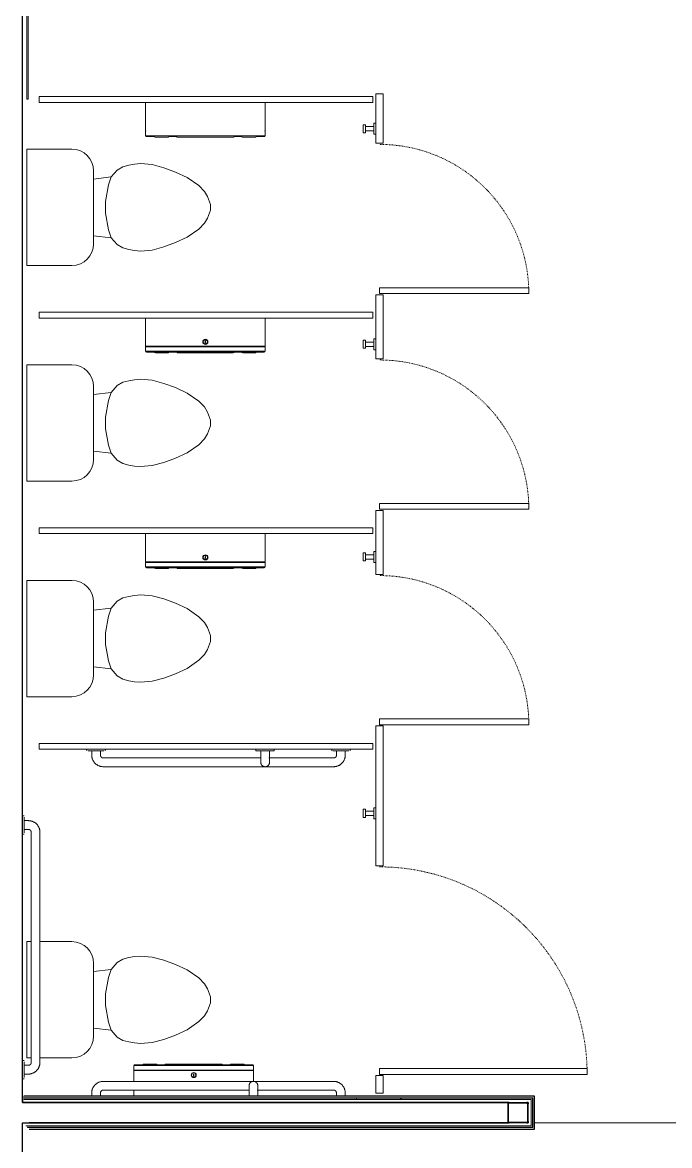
# Model space of a CAD drawing. Header units: inches. Extents: x -1442 to 59636, y -36095 to 792.
# Drawn here: x 58793.9 to 58904.9, y -22699.3 to -22506.6 of the extents above; entities that cross this region are included whole.
import ezdxf

# ---------------------------------------------------------------- set-up
doc = ezdxf.new("R2010")
doc.units = ezdxf.units.IN
doc.header["$MEASUREMENT"] = 0
doc.linetypes.add('Dash', pattern=[0.25, 0.125, -0.125])
doc.linetypes.add('Dash_2_', pattern=[0.25, 0.125, -0.125])
for name, color, linetype, lineweight in [('A-FLOR', 192, 'Continuous', 9), ('A-GENM', 13, 'Continuous', 9), ('A-WALL', 113, 'Continuous', 9), ('A-WALL-PATT', 111, 'Continuous', 25), ('I-WALL', 2, 'Continuous', 9), ('P-SANR-FIXT', 6, 'Continuous', 9), ('Q-SPCQ', 91, 'Continuous', 13), ('Q-SPCQ-HDLN', 91, 'Dash', 9), ('S-COLS', 52, 'Continuous', 13)]:
    doc.layers.add(name, color=color, linetype=linetype, lineweight=lineweight)

# ---------------------------------------------------------------- blocks, each defined once
blk = doc.blocks.new('Toilet-Domestic-3D - Toilet-Domestic-3D-V34-Egress Plan')
at = {"layer": 'P-SANR-FIXT', "color": 10, "lineweight": 13}
for p, q in [((-9.98, 19.48), (9.98, 19.48)), ((-9.98, 18.73), (-9.98, 19.48)), ((9.98, 19.48), (9.98, 18.7)), ((-9.98, 11.75), (-9.98, 17.23)), ((9.98, 17.25), (9.98, 11.75)), ((6.25, 8.02), (-6.25, 8.02)), ((-4.86, 8.02), (-5.21, 5)), ((4.86, 8.02), (5.21, 5)), ((-1, 6), (-3.84, 5.5)), ((1, 6), (-1, 6)), ((3.84, 5.5), (1, 6)), ((-6.4, 4), (-6.97, 3)), ((-5.21, 5), (-6.4, 4)), ((-3.84, 5.5), (-5.21, 5)), ((5.21, 5), (3.84, 5.5)), ((6.4, 4), (5.21, 5)), ((6.97, 3), (6.4, 4)), ((-7.24, 2), (-7.41, 1)), ((-6.97, 3), (-7.24, 2)), ((7.24, 2), (6.97, 3)), ((7.41, 1), (7.24, 2)), ((-7.41, 1), (-7.5, 0)), ((-7.5, 0), (-7.33, -1.99)), ((7.33, -1.99), (7.5, 0)), ((7.5, 0), (7.41, 1)), ((-7.33, -1.99), (-6.79, -4)), ((6.79, -4), (7.33, -1.99)), ((-6.79, -4), (-6.06, -6)), ((6.06, -6), (6.79, -4)), ((-6.06, -6), (-5.13, -8)), ((5.13, -8), (6.06, -6)), ((-5.13, -8), (-3.74, -10)), ((3.74, -10), (5.13, -8)), ((-3.74, -10), (-2.74, -11)), ((-2.74, -11), (-1.87, -11.5)), ((-1.87, -11.5), (-0.5, -12)), ((0.5, -12), (1.87, -11.5)), ((1.87, -11.5), (2.74, -11)), ((2.74, -11), (3.74, -10)), ((-0.5, -12), (0.5, -12))]:
    blk.add_line(p, q, dxfattribs=at)
for centre, start, end in [((-6.25, 11.75), 180, 270), ((6.25, 11.75), 270, 360)]:
    blk.add_arc(centre, 3.73, start, end, dxfattribs=at)
blk = doc.blocks.new('Toilet-Domestic-3D - Toilet-Domestic-3D-V35-Egress Plan')
at = {"layer": 'P-SANR-FIXT', "color": 10, "lineweight": 13}
for p, q in [((-9.98, 19.48), (9.98, 19.48)), ((-9.98, 11.75), (-9.98, 19.48)), ((9.98, 19.48), (9.98, 11.75)), ((6.25, 8.02), (-6.25, 8.02)), ((-4.86, 8.02), (-5.21, 5)), ((4.86, 8.02), (5.21, 5)), ((-1, 6), (-3.84, 5.5)), ((1, 6), (-1, 6)), ((3.84, 5.5), (1, 6)), ((-6.4, 4), (-6.97, 3)), ((-5.21, 5), (-6.4, 4)), ((-3.84, 5.5), (-5.21, 5)), ((5.21, 5), (3.84, 5.5)), ((6.4, 4), (5.21, 5)), ((6.97, 3), (6.4, 4)), ((-7.24, 2), (-7.41, 1)), ((-6.97, 3), (-7.24, 2)), ((7.24, 2), (6.97, 3)), ((7.41, 1), (7.24, 2)), ((-7.41, 1), (-7.5, 0)), ((-7.5, 0), (-7.33, -1.99)), ((7.33, -1.99), (7.5, 0)), ((7.5, 0), (7.41, 1)), ((-7.33, -1.99), (-6.79, -4)), ((6.79, -4), (7.33, -1.99)), ((-6.79, -4), (-6.06, -6)), ((6.06, -6), (6.79, -4)), ((-6.06, -6), (-5.13, -8)), ((5.13, -8), (6.06, -6)), ((-5.13, -8), (-3.74, -10)), ((3.74, -10), (5.13, -8)), ((-3.74, -10), (-2.74, -11)), ((-2.74, -11), (-1.87, -11.5)), ((-1.87, -11.5), (-0.5, -12)), ((0.5, -12), (1.87, -11.5)), ((1.87, -11.5), (2.74, -11)), ((2.74, -11), (3.74, -10)), ((-0.5, -12), (0.5, -12))]:
    blk.add_line(p, q, dxfattribs=at)
for centre, start, end in [((-6.25, 11.75), 180, 270), ((6.25, 11.75), 270, 360)]:
    blk.add_arc(centre, 3.73, start, end, dxfattribs=at)
blk = doc.blocks.new('817_Grab_Bars - 8170-001420-V38-Egress Plan')
at = {"layer": 'Q-SPCQ', "color": 10}
for p, q in [((25574.77, -22688.3), (25535.27, -22688.3)), ((25535.27, -22689.8), (25560.36, -22689.8)), ((25561.67, -22689.8), (25574.77, -22689.8)), ((25533.27, -22690.3), (25533.27, -22690.87)), ((25534.77, -22690.87), (25534.77, -22690.3)), ((25575.27, -22690.3), (25575.27, -22690.87)), ((25576.77, -22690.87), (25576.77, -22690.3))]:
    blk.add_line(p, q, dxfattribs=at)
at = {"layer": 'Q-SPCQ', "color": 10, "flags": 128}
for points in [[(25535.27, -22688.3), (25535.19, -22688.3), (25535.11, -22688.31), (25535.03, -22688.32), (25534.95, -22688.33), (25534.87, -22688.34), (25534.79, -22688.36), (25534.71, -22688.38), (25534.64, -22688.4), (25534.56, -22688.43), (25534.49, -22688.46), (25534.41, -22688.49), (25534.34, -22688.53), (25534.27, -22688.57), (25534.2, -22688.61), (25534.14, -22688.65), (25534.07, -22688.7), (25534.01, -22688.75), (25533.95, -22688.8), (25533.89, -22688.85), (25533.83, -22688.91), (25533.78, -22688.97), (25533.72, -22689.03), (25533.67, -22689.09), (25533.63, -22689.16), (25533.58, -22689.22), (25533.54, -22689.29), (25533.5, -22689.36), (25533.47, -22689.43), (25533.43, -22689.5), (25533.4, -22689.58), (25533.37, -22689.65), (25533.35, -22689.73), (25533.33, -22689.81), (25533.31, -22689.88), (25533.29, -22689.96), (25533.28, -22690.04), (25533.27, -22690.12), (25533.27, -22690.2), (25533.27, -22690.28), (25533.27, -22690.3)], [(25576.77, -22690.3), (25576.76, -22690.22), (25576.76, -22690.14), (25576.75, -22690.06), (25576.74, -22689.98), (25576.73, -22689.91), (25576.71, -22689.83), (25576.69, -22689.75), (25576.66, -22689.67), (25576.64, -22689.6), (25576.61, -22689.52), (25576.57, -22689.45), (25576.54, -22689.38), (25576.5, -22689.31), (25576.46, -22689.24), (25576.42, -22689.17), (25576.37, -22689.11), (25576.32, -22689.05), (25576.27, -22688.98), (25576.21, -22688.92), (25576.16, -22688.87), (25576.1, -22688.81), (25576.04, -22688.76), (25575.98, -22688.71), (25575.91, -22688.66), (25575.85, -22688.62), (25575.78, -22688.58), (25575.71, -22688.54), (25575.64, -22688.5), (25575.56, -22688.47), (25575.49, -22688.44), (25575.41, -22688.41), (25575.34, -22688.39), (25575.26, -22688.37), (25575.18, -22688.35), (25575.11, -22688.33), (25575.03, -22688.32), (25574.95, -22688.31), (25574.87, -22688.31), (25574.79, -22688.3), (25574.77, -22688.3)], [(25534.77, -22690.3), (25534.77, -22690.28), (25534.77, -22690.26), (25534.77, -22690.24), (25534.77, -22690.22), (25534.78, -22690.2), (25534.78, -22690.18), (25534.78, -22690.16), (25534.79, -22690.15), (25534.8, -22690.13), (25534.8, -22690.11), (25534.81, -22690.09), (25534.82, -22690.07), (25534.83, -22690.05), (25534.84, -22690.04), (25534.85, -22690.02), (25534.86, -22690), (25534.88, -22689.99), (25534.89, -22689.97), (25534.9, -22689.96), (25534.92, -22689.94), (25534.93, -22689.93), (25534.95, -22689.92), (25534.96, -22689.91), (25534.98, -22689.89), (25535, -22689.88), (25535.01, -22689.87), (25535.03, -22689.86), (25535.05, -22689.85), (25535.07, -22689.84), (25535.08, -22689.84), (25535.1, -22689.83), (25535.12, -22689.82), (25535.14, -22689.82), (25535.16, -22689.81), (25535.18, -22689.81), (25535.2, -22689.81), (25535.22, -22689.8), (25535.24, -22689.8), (25535.26, -22689.8), (25535.27, -22689.8)], [(25574.77, -22689.8), (25574.79, -22689.8), (25574.81, -22689.8), (25574.83, -22689.81), (25574.84, -22689.81), (25574.86, -22689.81), (25574.88, -22689.82), (25574.9, -22689.82), (25574.92, -22689.83), (25574.94, -22689.83), (25574.96, -22689.84), (25574.98, -22689.85), (25575, -22689.86), (25575.01, -22689.87), (25575.03, -22689.88), (25575.05, -22689.89), (25575.06, -22689.9), (25575.08, -22689.91), (25575.09, -22689.93), (25575.11, -22689.94), (25575.12, -22689.95), (25575.14, -22689.97), (25575.15, -22689.98), (25575.16, -22690), (25575.17, -22690.02), (25575.19, -22690.03), (25575.2, -22690.05), (25575.21, -22690.07), (25575.22, -22690.08), (25575.22, -22690.1), (25575.23, -22690.12), (25575.24, -22690.14), (25575.24, -22690.16), (25575.25, -22690.18), (25575.25, -22690.2), (25575.26, -22690.22), (25575.26, -22690.24), (25575.26, -22690.26), (25575.26, -22690.28), (25575.27, -22690.3), (25575.27, -22690.3)]]:
    blk.add_lwpolyline(points, dxfattribs=at)
blk = doc.blocks.new('Dispenser-Toilet_Tissue-Frost_Products_LTD_-Jumbo-169 - Steel-Brushed-Stainless_Steel-V39-Egress Plan')
at = {"layer": 'Q-SPCQ', "color": 10}
for p, q in [((25561.01, -22685.6), (25540.52, -22685.6)), ((25540.52, -22685.6), (25540.52, -22686.37)), ((25540.52, -22686.37), (25540.58, -22686.37)), ((25540.58, -22686.37), (25560.96, -22686.37)), ((25540.58, -22686.37), (25540.58, -22686.4)), ((25560.96, -22686.4), (25540.58, -22686.4)), ((25542.03, -22685.44), (25540.68, -22685.44)), ((25559.5, -22685.44), (25542.03, -22685.44)), ((25544.36, -22685.34), (25542.19, -22685.34)), ((25545.83, -22685.44), (25544.52, -22685.44)), ((25555.52, -22685.34), (25546.01, -22685.34)), ((25557.01, -22685.44), (25555.7, -22685.44)), ((25559.34, -22685.34), (25557.17, -22685.34)), ((25560.86, -22685.44), (25559.5, -22685.44)), ((25560.96, -22686.4), (25560.96, -22686.37)), ((25560.96, -22686.37), (25561.01, -22686.37)), ((25561.01, -22686.37), (25561.01, -22685.6)), ((25540.52, -22686.46), (25561.01, -22686.46)), ((25540.52, -22686.46), (25540.52, -22688.31)), ((25550.81, -22687.06), (25550.73, -22687.06)), ((25550.73, -22687.06), (25550.73, -22687.4)), ((25550.73, -22687.4), (25550.81, -22687.4)), ((25550.81, -22687.4), (25550.81, -22687.06)), ((25561.01, -22688.33), (25561.01, -22686.46)), ((25540.52, -22689.8), (25540.52, -22690.87))]:
    blk.add_line(p, q, dxfattribs=at)
for radius in [0.438, 0.358]:
    blk.add_circle((25550.77, -22687.22), radius, dxfattribs=at)
for centre, radius, start, end in [((25540.68, -22685.6), 0.16, 90, 180), ((25540.58, -22686.46), 0.06, 90, 180), ((25542.19, -22685.52), 0.18, 90, 153.6122), ((25543.74, -22685.46), 0.118, 100.8116, 172.3569), ((25543.74, -22685.49), 0.151, 19.6341, 87.321), ((25543.76, -22685.49), 0.151, 19.6341, 86.8331), ((25543.77, -22685.52), 0.18, 26.3878, 90), ((25544.34, -22685.46), 0.119, 100.0401, 171.5195), ((25544.34, -22685.49), 0.151, 19.6341, 87.321), ((25544.35, -22685.49), 0.151, 19.6341, 87.321), ((25544.36, -22685.52), 0.18, 26.3878, 90), ((25546.01, -22685.56), 0.22, 90, 146.9443), ((25555.52, -22685.56), 0.22, 33.0557, 90), ((25557.17, -22685.52), 0.18, 90, 153.6122), ((25557.18, -22685.49), 0.151, 92.679, 160.3659), ((25557.19, -22685.49), 0.151, 92.679, 160.3659), ((25557.19, -22685.46), 0.119, 8.4805, 79.9599), ((25557.76, -22685.52), 0.18, 90, 153.6084), ((25557.77, -22685.49), 0.151, 93.1667, 160.3726), ((25557.79, -22685.49), 0.151, 92.679, 160.3653), ((25557.79, -22685.46), 0.118, 7.6431, 79.1884), ((25559.34, -22685.52), 0.18, 26.3878, 90), ((25560.85, -22685.6), 0.16, 0, 89.0019), ((25560.95, -22686.46), 0.0601, 0, 87.3185)]:
    blk.add_arc(centre, radius, start, end, dxfattribs=at)
blk = doc.blocks.new('Partition-Floor_Braced-Bradley_Corp-St_Stl-ADA-N_Stalls - ADA _optional_ _ n Standard Stalls-320692-Egress Plan')
at = {"layer": 'Q-SPCQ', "color": 10}
for p, q in [((68.5, -0.88), (67.5, -0.88)), ((67.5, -0.88), (67.5, -58.13)), ((68.5, -58.13), (68.5, -0.88)), ((105.5, -0.88), (104.5, -0.88)), ((104.5, -0.88), (104.5, -58.13)), ((105.5, -58.13), (105.5, -0.88)), ((142.5, -0.88), (141.5, -0.88)), ((141.5, -0.88), (141.5, -58.13)), ((142.5, -58.13), (142.5, -0.88)), ((179.5, -0.88), (178.5, -0.88)), ((178.5, -0.88), (178.5, -58.13)), ((179.5, -58.13), (179.5, -0.88)), ((11.5, -58.63), (8.5, -58.63)), ((8.5, -58.63), (8.5, -59.88)), ((11.5, -59.88), (11.5, -58.63)), ((12.69, -59.25), (11.69, -59.25)), ((11.69, -59.25), (11.69, -94.87)), ((12.69, -94.87), (12.69, -59.25)), ((71.5, -58.63), (47.5, -58.63)), ((47.5, -58.63), (47.5, -59.88)), ((67.5, -58.13), (68.5, -58.13)), ((71.5, -59.88), (71.5, -58.63)), ((72.69, -59.25), (71.69, -59.25)), ((71.69, -59.25), (71.69, -84.87)), ((72.69, -84.87), (72.69, -59.25)), ((97.5, -58.63), (97.5, -59.88)), ((108.5, -58.63), (97.5, -58.63)), ((104.5, -58.13), (105.5, -58.13)), ((108.5, -59.88), (108.5, -58.63)), ((109.69, -59.25), (108.69, -59.25)), ((108.69, -59.25), (108.69, -84.87)), ((109.69, -84.87), (109.69, -59.25)), ((134.5, -58.63), (134.5, -59.88)), ((145.5, -58.63), (134.5, -58.63)), ((141.5, -58.13), (142.5, -58.13)), ((145.5, -59.88), (145.5, -58.63)), ((146.69, -59.25), (145.69, -59.25)), ((145.69, -59.25), (145.69, -84.87)), ((146.69, -84.87), (146.69, -59.25)), ((180, -58.63), (171.5, -58.63)), ((171.5, -58.63), (171.5, -59.88)), ((178.5, -58.13), (179.5, -58.13)), ((180, -59.88), (180, -58.63)), ((8.5, -59.88), (11.5, -59.88)), ((47.5, -59.88), (71.5, -59.88)), ((97.5, -59.88), (108.5, -59.88)), ((134.5, -59.88), (145.5, -59.88)), ((171.5, -59.88), (180, -59.88)), ((71.69, -84.87), (72.69, -84.87)), ((108.69, -84.87), (109.69, -84.87)), ((145.69, -84.87), (146.69, -84.87)), ((11.69, -94.87), (12.69, -94.87))]:
    blk.add_line(p, q, dxfattribs=at)
at = {"layer": 'Q-SPCQ-HDLN', "color": 7, "linetype": 'Dash_2_'}
for centre, radius, start in [((11.69, -59.25), 35.62, 271.7908), ((71.69, -59.25), 25.62, 272.2042), ((108.69, -59.25), 25.62, 272.2042), ((145.69, -59.25), 25.62, 272.2042)]:
    blk.add_arc(centre, radius, start, 360, dxfattribs=at)
blk = doc.blocks.new('817_Grab_Bars - 8170-001420-V41-Egress Plan')
at = {"layer": 'Q-SPCQ', "color": 10}
for p, q in [((25532.45, -22631.3), (25532.45, -22631.58)), ((25534.02, -22631.58), (25532.66, -22631.58)), ((25533.27, -22631.58), (25533.27, -22632.3)), ((25535.37, -22631.58), (25534.02, -22631.58)), ((25534.77, -22632.3), (25534.77, -22631.58)), ((25535.58, -22631.58), (25535.58, -22631.3)), ((25574.45, -22631.3), (25574.45, -22631.58)), ((25576.02, -22631.58), (25574.66, -22631.58)), ((25575.27, -22631.58), (25575.27, -22632.3)), ((25577.37, -22631.58), (25576.02, -22631.58)), ((25576.77, -22632.3), (25576.77, -22631.58)), ((25577.58, -22631.58), (25577.58, -22631.3)), ((25562.36, -22632.8), (25535.27, -22632.8)), ((25535.27, -22634.3), (25574.77, -22634.3)), ((25574.77, -22632.8), (25563.67, -22632.8))]:
    blk.add_line(p, q, dxfattribs=at)
at = {"layer": 'Q-SPCQ', "color": 10, "flags": 128}
for points in [[(25533.27, -22632.3), (25533.27, -22632.38), (25533.27, -22632.46), (25533.28, -22632.54), (25533.29, -22632.62), (25533.31, -22632.7), (25533.32, -22632.78), (25533.34, -22632.86), (25533.37, -22632.93), (25533.39, -22633.01), (25533.42, -22633.08), (25533.46, -22633.15), (25533.49, -22633.23), (25533.53, -22633.3), (25533.57, -22633.37), (25533.61, -22633.43), (25533.66, -22633.5), (25533.71, -22633.56), (25533.76, -22633.62), (25533.82, -22633.68), (25533.87, -22633.74), (25533.93, -22633.79), (25533.99, -22633.84), (25534.05, -22633.89), (25534.12, -22633.94), (25534.18, -22633.99), (25534.25, -22634.03), (25534.32, -22634.07), (25534.39, -22634.1), (25534.47, -22634.14), (25534.54, -22634.17), (25534.62, -22634.19), (25534.69, -22634.22), (25534.77, -22634.24), (25534.85, -22634.26), (25534.93, -22634.27), (25535, -22634.29), (25535.08, -22634.29), (25535.16, -22634.3), (25535.24, -22634.3), (25535.27, -22634.3)], [(25535.27, -22632.8), (25535.25, -22632.8), (25535.23, -22632.8), (25535.21, -22632.8), (25535.19, -22632.8), (25535.17, -22632.79), (25535.15, -22632.79), (25535.13, -22632.78), (25535.11, -22632.78), (25535.09, -22632.77), (25535.07, -22632.76), (25535.05, -22632.76), (25535.03, -22632.75), (25535.02, -22632.74), (25535, -22632.73), (25534.98, -22632.72), (25534.97, -22632.7), (25534.95, -22632.69), (25534.94, -22632.68), (25534.92, -22632.67), (25534.91, -22632.65), (25534.89, -22632.64), (25534.88, -22632.62), (25534.87, -22632.61), (25534.86, -22632.59), (25534.84, -22632.57), (25534.83, -22632.56), (25534.82, -22632.54), (25534.82, -22632.52), (25534.81, -22632.5), (25534.8, -22632.48), (25534.79, -22632.47), (25534.79, -22632.45), (25534.78, -22632.43), (25534.78, -22632.41), (25534.77, -22632.39), (25534.77, -22632.37), (25534.77, -22632.35), (25534.77, -22632.33), (25534.77, -22632.31), (25534.77, -22632.3)], [(25574.77, -22634.3), (25574.85, -22634.3), (25574.93, -22634.3), (25575, -22634.29), (25575.08, -22634.28), (25575.16, -22634.26), (25575.24, -22634.25), (25575.32, -22634.22), (25575.39, -22634.2), (25575.47, -22634.17), (25575.54, -22634.14), (25575.62, -22634.11), (25575.69, -22634.08), (25575.76, -22634.04), (25575.83, -22634), (25575.89, -22633.95), (25575.96, -22633.91), (25576.02, -22633.86), (25576.08, -22633.81), (25576.14, -22633.75), (25576.2, -22633.7), (25576.25, -22633.64), (25576.31, -22633.58), (25576.36, -22633.51), (25576.4, -22633.45), (25576.45, -22633.38), (25576.49, -22633.32), (25576.53, -22633.25), (25576.57, -22633.17), (25576.6, -22633.1), (25576.63, -22633.03), (25576.66, -22632.95), (25576.68, -22632.88), (25576.7, -22632.8), (25576.72, -22632.72), (25576.74, -22632.64), (25576.75, -22632.56), (25576.76, -22632.48), (25576.76, -22632.4), (25576.77, -22632.32), (25576.77, -22632.3)], [(25575.27, -22632.3), (25575.26, -22632.32), (25575.26, -22632.34), (25575.26, -22632.36), (25575.26, -22632.38), (25575.26, -22632.4), (25575.25, -22632.42), (25575.25, -22632.44), (25575.24, -22632.46), (25575.23, -22632.48), (25575.23, -22632.5), (25575.22, -22632.52), (25575.21, -22632.53), (25575.2, -22632.55), (25575.19, -22632.57), (25575.18, -22632.59), (25575.17, -22632.6), (25575.15, -22632.62), (25575.14, -22632.63), (25575.13, -22632.65), (25575.11, -22632.66), (25575.1, -22632.68), (25575.08, -22632.69), (25575.07, -22632.7), (25575.05, -22632.71), (25575.04, -22632.72), (25575.02, -22632.73), (25575, -22632.74), (25574.98, -22632.75), (25574.96, -22632.76), (25574.95, -22632.77), (25574.93, -22632.78), (25574.91, -22632.78), (25574.89, -22632.79), (25574.87, -22632.79), (25574.85, -22632.8), (25574.83, -22632.8), (25574.81, -22632.8), (25574.79, -22632.8), (25574.77, -22632.8), (25574.77, -22632.8)]]:
    blk.add_lwpolyline(points, dxfattribs=at)
blk = doc.blocks.new('Dispenser-Toilet_Tissue-Frost_Products_LTD_-Jumbo-169 - Steel-Brushed-Stainless_Steel-V43-Egress Plan')
at = {"layer": 'Q-SPCQ', "color": 10}
for p, q in [((25542.52, -22594.3), (25542.52, -22599.14)), ((25563.01, -22599.14), (25563.01, -22594.3)), ((25563.01, -22599.14), (25542.52, -22599.14)), ((25542.57, -22599.23), (25542.52, -22599.23)), ((25542.52, -22599.23), (25542.52, -22600)), ((25542.57, -22599.2), (25562.95, -22599.2)), ((25542.57, -22599.2), (25542.57, -22599.23)), ((25562.95, -22599.23), (25542.57, -22599.23)), ((25552.72, -22598.21), (25552.72, -22598.54)), ((25552.81, -22598.21), (25552.72, -22598.21)), ((25552.72, -22598.54), (25552.81, -22598.54)), ((25552.81, -22598.54), (25552.81, -22598.21)), ((25562.95, -22599.23), (25562.95, -22599.2)), ((25563.01, -22599.23), (25562.95, -22599.23)), ((25563.01, -22600), (25563.01, -22599.23)), ((25542.52, -22600), (25563.01, -22600)), ((25542.67, -22600.16), (25544.03, -22600.16)), ((25544.03, -22600.16), (25561.5, -22600.16)), ((25544.19, -22600.26), (25546.36, -22600.26)), ((25546.52, -22600.16), (25547.83, -22600.16)), ((25548.01, -22600.26), (25557.52, -22600.26)), ((25557.7, -22600.16), (25559.01, -22600.16)), ((25559.17, -22600.26), (25561.34, -22600.26)), ((25561.5, -22600.16), (25562.85, -22600.16))]:
    blk.add_line(p, q, dxfattribs=at)
for radius in [0.438, 0.358]:
    blk.add_circle((25552.76, -22598.38), radius, dxfattribs=at)
for centre, radius, start, end in [((25542.58, -22599.14), 0.0601, 180, 267.3185), ((25562.95, -22599.14), 0.06, 270, 0), ((25542.68, -22600), 0.16, 180, 269.0019), ((25544.19, -22600.08), 0.18, 206.3878, 270), ((25545.74, -22600.15), 0.118, 187.6431, 259.1884), ((25545.74, -22600.11), 0.151, 272.679, 340.3653), ((25545.77, -22600.08), 0.18, 270, 333.6084), ((25545.76, -22600.11), 0.151, 273.1667, 340.3726), ((25546.34, -22600.15), 0.119, 188.4805, 259.9599), ((25546.34, -22600.11), 0.151, 272.679, 340.3659), ((25546.35, -22600.11), 0.151, 272.679, 340.3659), ((25546.36, -22600.08), 0.18, 270, 333.6122), ((25548.01, -22600.04), 0.22, 213.0557, 270), ((25557.52, -22600.04), 0.22, 270, 326.9443), ((25559.17, -22600.08), 0.18, 206.3878, 270), ((25559.18, -22600.11), 0.151, 199.6341, 267.321), ((25559.19, -22600.11), 0.151, 199.6341, 267.321), ((25559.19, -22600.15), 0.119, 280.0401, 351.5195), ((25559.76, -22600.08), 0.18, 206.3878, 270), ((25559.77, -22600.11), 0.151, 199.6341, 266.8331), ((25559.79, -22600.11), 0.151, 199.6341, 267.321), ((25559.79, -22600.15), 0.118, 280.8116, 352.3569), ((25561.34, -22600.08), 0.18, 270, 333.6122), ((25562.85, -22600), 0.16, 270, 0)]:
    blk.add_arc(centre, radius, start, end, dxfattribs=at)
blk = doc.blocks.new('Dispenser-Toilet_Tissue-Frost_Products_LTD_-Jumbo-169 - Steel-Brushed-Stainless_Steel-V44-Egress Plan')
at = {"layer": 'Q-SPCQ', "color": 10}
for p, q in [((25542.52, -22525.14), (25542.52, -22520.3)), ((25563.01, -22520.3), (25563.01, -22525.14)), ((25542.52, -22526), (25542.52, -22525.23)), ((25542.52, -22525.23), (25542.58, -22525.23)), ((25563.01, -22526), (25542.52, -22526)), ((25542.58, -22525.23), (25542.58, -22525.2)), ((25544.03, -22526.16), (25542.68, -22526.16)), ((25546.36, -22526.26), (25544.19, -22526.26)), ((25547.83, -22526.16), (25546.52, -22526.16)), ((25557.52, -22526.26), (25548.01, -22526.26)), ((25559.01, -22526.16), (25557.7, -22526.16)), ((25561.34, -22526.26), (25559.17, -22526.26)), ((25562.86, -22526.16), (25561.5, -22526.16)), ((25562.96, -22525.2), (25562.96, -22525.23)), ((25562.96, -22525.23), (25563.01, -22525.23)), ((25563.01, -22525.23), (25563.01, -22526))]:
    blk.add_line(p, q, dxfattribs=at)
for centre, radius, start, end in [((25542.58, -22525.14), 0.06, 180, 270), ((25542.68, -22526), 0.16, 180, 270), ((25544.19, -22526.08), 0.18, 206.3878, 270), ((25546.36, -22526.08), 0.18, 270, 333.6122), ((25548.01, -22526.04), 0.22, 213.0557, 270), ((25557.52, -22526.04), 0.22, 270, 326.9443), ((25559.17, -22526.08), 0.18, 206.3878, 270), ((25561.34, -22526.08), 0.18, 270, 333.6122), ((25562.85, -22526), 0.16, 270.9981, 0), ((25562.95, -22525.14), 0.0601, 272.6815, 0)]:
    blk.add_arc(centre, radius, start, end, dxfattribs=at)
blk = doc.blocks.new('817_Grab_Bars - 8170-001420-V48-Egress Plan')
at = {"layer": 'Q-SPCQ', "color": 10}
for p, q in [((25521.67, -22642.74), (25521.39, -22642.74)), ((25521.67, -22642.95), (25521.67, -22644.3)), ((25522.39, -22643.55), (25521.67, -22643.55)), ((25521.39, -22645.87), (25521.67, -22645.87)), ((25521.67, -22644.3), (25521.67, -22645.66)), ((25521.67, -22645.05), (25522.39, -22645.05)), ((25522.89, -22645.55), (25522.89, -22685.05)), ((25524.39, -22685.05), (25524.39, -22645.55)), ((25521.67, -22684.74), (25521.39, -22684.74)), ((25521.67, -22684.95), (25521.67, -22686.3)), ((25522.39, -22685.55), (25521.67, -22685.55)), ((25521.67, -22686.3), (25521.67, -22687.66)), ((25521.39, -22687.87), (25521.67, -22687.87)), ((25521.67, -22687.05), (25522.39, -22687.05))]:
    blk.add_line(p, q, dxfattribs=at)
at = {"layer": 'Q-SPCQ', "color": 10, "flags": 128}
for points in [[(25524.39, -22645.55), (25524.39, -22645.47), (25524.38, -22645.39), (25524.38, -22645.31), (25524.36, -22645.23), (25524.35, -22645.16), (25524.33, -22645.08), (25524.31, -22645), (25524.29, -22644.92), (25524.26, -22644.85), (25524.23, -22644.77), (25524.2, -22644.7), (25524.16, -22644.63), (25524.13, -22644.56), (25524.08, -22644.49), (25524.04, -22644.42), (25523.99, -22644.36), (25523.95, -22644.3), (25523.89, -22644.23), (25523.84, -22644.17), (25523.78, -22644.12), (25523.73, -22644.06), (25523.66, -22644.01), (25523.6, -22643.96), (25523.54, -22643.91), (25523.47, -22643.87), (25523.4, -22643.83), (25523.33, -22643.79), (25523.26, -22643.75), (25523.19, -22643.72), (25523.11, -22643.69), (25523.04, -22643.66), (25522.96, -22643.64), (25522.89, -22643.62), (25522.81, -22643.6), (25522.73, -22643.58), (25522.65, -22643.57), (25522.57, -22643.56), (25522.49, -22643.56), (25522.41, -22643.55), (25522.39, -22643.55)], [(25522.39, -22645.05), (25522.41, -22645.05), (25522.43, -22645.05), (25522.45, -22645.06), (25522.47, -22645.06), (25522.49, -22645.06), (25522.51, -22645.07), (25522.53, -22645.07), (25522.55, -22645.08), (25522.57, -22645.08), (25522.58, -22645.09), (25522.6, -22645.1), (25522.62, -22645.11), (25522.64, -22645.12), (25522.66, -22645.13), (25522.67, -22645.14), (25522.69, -22645.15), (25522.7, -22645.16), (25522.72, -22645.18), (25522.73, -22645.19), (25522.75, -22645.2), (25522.76, -22645.22), (25522.78, -22645.23), (25522.79, -22645.25), (25522.8, -22645.27), (25522.81, -22645.28), (25522.82, -22645.3), (25522.83, -22645.32), (25522.84, -22645.33), (25522.85, -22645.35), (25522.86, -22645.37), (25522.86, -22645.39), (25522.87, -22645.41), (25522.87, -22645.43), (25522.88, -22645.45), (25522.88, -22645.47), (25522.89, -22645.49), (25522.89, -22645.51), (25522.89, -22645.53), (25522.89, -22645.55), (25522.89, -22645.55)], [(25522.39, -22687.05), (25522.47, -22687.05), (25522.55, -22687.05), (25522.63, -22687.04), (25522.71, -22687.03), (25522.79, -22687.01), (25522.87, -22687), (25522.94, -22686.97), (25523.02, -22686.95), (25523.09, -22686.92), (25523.17, -22686.89), (25523.24, -22686.86), (25523.31, -22686.83), (25523.38, -22686.79), (25523.45, -22686.75), (25523.52, -22686.7), (25523.58, -22686.66), (25523.65, -22686.61), (25523.71, -22686.56), (25523.77, -22686.5), (25523.82, -22686.45), (25523.88, -22686.39), (25523.93, -22686.33), (25523.98, -22686.26), (25524.03, -22686.2), (25524.07, -22686.13), (25524.12, -22686.07), (25524.15, -22686), (25524.19, -22685.92), (25524.22, -22685.85), (25524.25, -22685.78), (25524.28, -22685.7), (25524.31, -22685.63), (25524.33, -22685.55), (25524.35, -22685.47), (25524.36, -22685.39), (25524.37, -22685.31), (25524.38, -22685.23), (25524.39, -22685.15), (25524.39, -22685.07), (25524.39, -22685.05)], [(25522.89, -22685.05), (25522.89, -22685.07), (25522.89, -22685.09), (25522.89, -22685.11), (25522.88, -22685.13), (25522.88, -22685.15), (25522.88, -22685.17), (25522.87, -22685.19), (25522.86, -22685.21), (25522.86, -22685.23), (25522.85, -22685.25), (25522.84, -22685.27), (25522.83, -22685.28), (25522.82, -22685.3), (25522.81, -22685.32), (25522.8, -22685.34), (25522.79, -22685.35), (25522.78, -22685.37), (25522.77, -22685.38), (25522.75, -22685.4), (25522.74, -22685.41), (25522.72, -22685.43), (25522.71, -22685.44), (25522.69, -22685.45), (25522.68, -22685.46), (25522.66, -22685.47), (25522.64, -22685.48), (25522.63, -22685.49), (25522.61, -22685.5), (25522.59, -22685.51), (25522.57, -22685.52), (25522.55, -22685.53), (25522.53, -22685.53), (25522.51, -22685.54), (25522.49, -22685.54), (25522.48, -22685.55), (25522.46, -22685.55), (25522.44, -22685.55), (25522.42, -22685.55), (25522.4, -22685.55), (25522.39, -22685.55)]]:
    blk.add_lwpolyline(points, dxfattribs=at)
blk = doc.blocks.new('817_Grab_Bars - 8170-001180-V49-Egress Plan')
at = {"layer": 'Q-SPCQ', "color": 10}
for p, q in [((25468.2, -22631.3), (25468.2, -22631.58)), ((25468.2, -22631.3), (25468.2, -22631.58)), ((25471.33, -22631.58), (25468.2, -22631.58)), ((25469.02, -22631.58), (25469.02, -22632.3)), ((25469.02, -22631.58), (25469.02, -22632.3)), ((25470.52, -22632.3), (25470.52, -22631.58)), ((25470.52, -22632.3), (25470.52, -22631.58)), ((25471.12, -22631.58), (25471.33, -22631.58)), ((25471.33, -22631.58), (25471.12, -22631.58)), ((25471.12, -22631.58), (25471.33, -22631.58)), ((25471.33, -22631.58), (25471.33, -22631.3)), ((25471.33, -22631.58), (25471.33, -22631.3))]:
    blk.add_line(p, q, dxfattribs=at)
at = {"layer": 'Q-SPCQ', "color": 10, "flags": 128}
for points in [[(25469.02, -22632.3), (25469.02, -22632.35), (25469.02, -22632.4), (25469.02, -22632.45), (25469.02, -22632.5), (25469.02, -22632.55), (25469.02, -22632.6), (25469.02, -22632.65), (25469.02, -22632.7), (25469.02, -22632.74), (25469.02, -22632.79), (25469.02, -22632.84), (25469.02, -22632.88), (25469.02, -22632.92), (25469.02, -22632.97), (25469.02, -22633.01), (25469.02, -22633.05), (25469.02, -22633.09), (25469.02, -22633.13), (25469.02, -22633.16), (25469.02, -22633.2), (25469.02, -22633.23), (25469.02, -22633.27), (25469.02, -22633.3), (25469.02, -22633.33), (25469.02, -22633.35), (25469.02, -22633.38), (25469.02, -22633.41), (25469.02, -22633.43), (25469.02, -22633.45), (25469.02, -22633.47), (25469.02, -22633.49), (25469.02, -22633.5), (25469.02, -22633.51), (25469.02, -22633.53), (25469.02, -22633.53), (25469.02, -22633.54), (25469.02, -22633.55), (25469.02, -22633.55), (25469.02, -22633.55)], [(25469.02, -22633.55), (25469.02, -22633.55), (25469.02, -22633.55), (25469.02, -22633.54), (25469.02, -22633.54), (25469.02, -22633.53), (25469.02, -22633.52), (25469.02, -22633.5), (25469.02, -22633.49), (25469.02, -22633.47), (25469.02, -22633.45), (25469.02, -22633.43), (25469.02, -22633.41), (25469.02, -22633.39), (25469.02, -22633.36), (25469.02, -22633.33), (25469.02, -22633.31), (25469.02, -22633.27), (25469.02, -22633.24), (25469.02, -22633.21), (25469.02, -22633.17), (25469.02, -22633.14), (25469.02, -22633.1), (25469.02, -22633.06), (25469.02, -22633.02), (25469.02, -22632.98), (25469.02, -22632.94), (25469.02, -22632.89), (25469.02, -22632.85), (25469.02, -22632.8), (25469.02, -22632.76), (25469.02, -22632.71), (25469.02, -22632.66), (25469.02, -22632.61), (25469.02, -22632.56), (25469.02, -22632.52), (25469.02, -22632.47), (25469.02, -22632.42), (25469.02, -22632.37), (25469.02, -22632.32), (25469.02, -22632.3)], [(25470.52, -22633.55), (25470.52, -22633.55), (25470.52, -22633.55), (25470.52, -22633.54), (25470.52, -22633.54), (25470.52, -22633.53), (25470.52, -22633.52), (25470.52, -22633.5), (25470.52, -22633.49), (25470.52, -22633.47), (25470.52, -22633.45), (25470.52, -22633.43), (25470.52, -22633.41), (25470.52, -22633.39), (25470.52, -22633.36), (25470.52, -22633.33), (25470.52, -22633.31), (25470.52, -22633.27), (25470.52, -22633.24), (25470.52, -22633.21), (25470.52, -22633.17), (25470.52, -22633.14), (25470.52, -22633.1), (25470.52, -22633.06), (25470.52, -22633.02), (25470.52, -22632.98), (25470.52, -22632.94), (25470.52, -22632.89), (25470.52, -22632.85), (25470.52, -22632.8), (25470.52, -22632.76), (25470.52, -22632.71), (25470.52, -22632.66), (25470.52, -22632.61), (25470.52, -22632.56), (25470.52, -22632.52), (25470.52, -22632.47), (25470.52, -22632.42), (25470.52, -22632.37), (25470.52, -22632.32), (25470.52, -22632.3)], [(25470.52, -22632.3), (25470.52, -22632.35), (25470.52, -22632.4), (25470.52, -22632.45), (25470.52, -22632.5), (25470.52, -22632.55), (25470.52, -22632.6), (25470.52, -22632.65), (25470.52, -22632.7), (25470.52, -22632.74), (25470.52, -22632.79), (25470.52, -22632.84), (25470.52, -22632.88), (25470.52, -22632.92), (25470.52, -22632.97), (25470.52, -22633.01), (25470.52, -22633.05), (25470.52, -22633.09), (25470.52, -22633.13), (25470.52, -22633.16), (25470.52, -22633.2), (25470.52, -22633.23), (25470.52, -22633.27), (25470.52, -22633.3), (25470.52, -22633.33), (25470.52, -22633.35), (25470.52, -22633.38), (25470.52, -22633.41), (25470.52, -22633.43), (25470.52, -22633.45), (25470.52, -22633.47), (25470.52, -22633.49), (25470.52, -22633.5), (25470.52, -22633.51), (25470.52, -22633.53), (25470.52, -22633.53), (25470.52, -22633.54), (25470.52, -22633.55), (25470.52, -22633.55), (25470.52, -22633.55)], [(25469.77, -22634.3), (25469.74, -22634.3), (25469.71, -22634.3), (25469.68, -22634.3), (25469.65, -22634.29), (25469.62, -22634.29), (25469.59, -22634.28), (25469.56, -22634.27), (25469.53, -22634.26), (25469.5, -22634.25), (25469.47, -22634.24), (25469.45, -22634.23), (25469.42, -22634.22), (25469.39, -22634.2), (25469.37, -22634.19), (25469.34, -22634.17), (25469.32, -22634.15), (25469.29, -22634.14), (25469.27, -22634.12), (25469.25, -22634.1), (25469.23, -22634.08), (25469.21, -22634.05), (25469.19, -22634.03), (25469.17, -22634.01), (25469.15, -22633.98), (25469.13, -22633.96), (25469.12, -22633.93), (25469.1, -22633.91), (25469.09, -22633.88), (25469.08, -22633.85), (25469.07, -22633.82), (25469.06, -22633.8), (25469.05, -22633.77), (25469.04, -22633.74), (25469.03, -22633.71), (25469.03, -22633.68), (25469.02, -22633.65), (25469.02, -22633.62), (25469.02, -22633.59), (25469.02, -22633.56), (25469.02, -22633.55)], [(25470.52, -22633.55), (25470.51, -22633.58), (25470.51, -22633.61), (25470.51, -22633.64), (25470.51, -22633.67), (25470.5, -22633.7), (25470.49, -22633.73), (25470.49, -22633.76), (25470.48, -22633.79), (25470.47, -22633.82), (25470.46, -22633.84), (25470.44, -22633.87), (25470.43, -22633.9), (25470.42, -22633.93), (25470.4, -22633.95), (25470.38, -22633.98), (25470.37, -22634), (25470.35, -22634.02), (25470.33, -22634.05), (25470.31, -22634.07), (25470.29, -22634.09), (25470.27, -22634.11), (25470.24, -22634.13), (25470.22, -22634.15), (25470.2, -22634.17), (25470.17, -22634.18), (25470.14, -22634.2), (25470.12, -22634.21), (25470.09, -22634.23), (25470.06, -22634.24), (25470.04, -22634.25), (25470.01, -22634.26), (25469.98, -22634.27), (25469.95, -22634.28), (25469.92, -22634.29), (25469.89, -22634.29), (25469.86, -22634.3), (25469.83, -22634.3), (25469.8, -22634.3), (25469.77, -22634.3), (25469.77, -22634.3)]]:
    blk.add_lwpolyline(points, dxfattribs=at)
blk = doc.blocks.new('817_Grab_Bars - 8170-001180-25756-Egress Plan')
at = {"layer": 'Q-SPCQ', "color": 10}
for p, q in [((25469.02, -22690.3), (25469.02, -22690.87)), ((25469.02, -22690.3), (25469.02, -22690.87)), ((25470.52, -22690.87), (25470.52, -22690.3)), ((25470.52, -22690.87), (25470.52, -22690.3))]:
    blk.add_line(p, q, dxfattribs=at)
at = {"layer": 'Q-SPCQ', "color": 10, "flags": 128}
for points in [[(25469.02, -22689.05), (25469.02, -22689.02), (25469.02, -22688.99), (25469.02, -22688.96), (25469.02, -22688.93), (25469.03, -22688.9), (25469.04, -22688.87), (25469.04, -22688.85), (25469.05, -22688.82), (25469.06, -22688.79), (25469.07, -22688.76), (25469.09, -22688.73), (25469.1, -22688.71), (25469.11, -22688.68), (25469.13, -22688.65), (25469.15, -22688.63), (25469.16, -22688.6), (25469.18, -22688.58), (25469.2, -22688.56), (25469.22, -22688.54), (25469.24, -22688.51), (25469.26, -22688.49), (25469.29, -22688.47), (25469.31, -22688.46), (25469.34, -22688.44), (25469.36, -22688.42), (25469.39, -22688.41), (25469.41, -22688.39), (25469.44, -22688.38), (25469.47, -22688.37), (25469.49, -22688.35), (25469.52, -22688.34), (25469.55, -22688.33), (25469.58, -22688.33), (25469.61, -22688.32), (25469.64, -22688.31), (25469.67, -22688.31), (25469.7, -22688.31), (25469.73, -22688.3), (25469.76, -22688.3), (25469.77, -22688.3)], [(25469.77, -22688.3), (25469.8, -22688.3), (25469.83, -22688.31), (25469.86, -22688.31), (25469.88, -22688.31), (25469.91, -22688.32), (25469.94, -22688.32), (25469.97, -22688.33), (25470, -22688.34), (25470.03, -22688.35), (25470.06, -22688.36), (25470.08, -22688.37), (25470.11, -22688.39), (25470.14, -22688.4), (25470.16, -22688.42), (25470.19, -22688.43), (25470.21, -22688.45), (25470.24, -22688.47), (25470.26, -22688.49), (25470.28, -22688.51), (25470.3, -22688.53), (25470.32, -22688.55), (25470.34, -22688.57), (25470.36, -22688.6), (25470.38, -22688.62), (25470.4, -22688.65), (25470.41, -22688.67), (25470.43, -22688.7), (25470.44, -22688.73), (25470.45, -22688.75), (25470.46, -22688.78), (25470.47, -22688.81), (25470.48, -22688.84), (25470.49, -22688.87), (25470.5, -22688.9), (25470.5, -22688.93), (25470.51, -22688.95), (25470.51, -22688.98), (25470.51, -22689.01), (25470.52, -22689.04), (25470.52, -22689.05)], [(25469.02, -22689.05), (25469.02, -22689.05), (25469.02, -22689.06), (25469.02, -22689.06), (25469.02, -22689.07), (25469.02, -22689.08), (25469.02, -22689.09), (25469.02, -22689.1), (25469.02, -22689.12), (25469.02, -22689.13), (25469.02, -22689.15), (25469.02, -22689.17), (25469.02, -22689.19), (25469.02, -22689.22), (25469.02, -22689.24), (25469.02, -22689.27), (25469.02, -22689.3), (25469.02, -22689.33), (25469.02, -22689.36), (25469.02, -22689.4), (25469.02, -22689.43), (25469.02, -22689.47), (25469.02, -22689.51), (25469.02, -22689.55), (25469.02, -22689.59), (25469.02, -22689.63), (25469.02, -22689.67), (25469.02, -22689.71), (25469.02, -22689.76), (25469.02, -22689.8), (25469.02, -22689.85), (25469.02, -22689.9), (25469.02, -22689.94), (25469.02, -22689.99), (25469.02, -22690.04), (25469.02, -22690.09), (25469.02, -22690.14), (25469.02, -22690.19), (25469.02, -22690.24), (25469.02, -22690.29), (25469.02, -22690.3)], [(25469.02, -22690.3), (25469.02, -22690.25), (25469.02, -22690.2), (25469.02, -22690.15), (25469.02, -22690.1), (25469.02, -22690.05), (25469.02, -22690.01), (25469.02, -22689.96), (25469.02, -22689.91), (25469.02, -22689.86), (25469.02, -22689.82), (25469.02, -22689.77), (25469.02, -22689.73), (25469.02, -22689.68), (25469.02, -22689.64), (25469.02, -22689.6), (25469.02, -22689.56), (25469.02, -22689.52), (25469.02, -22689.48), (25469.02, -22689.44), (25469.02, -22689.41), (25469.02, -22689.37), (25469.02, -22689.34), (25469.02, -22689.31), (25469.02, -22689.28), (25469.02, -22689.25), (25469.02, -22689.22), (25469.02, -22689.2), (25469.02, -22689.18), (25469.02, -22689.16), (25469.02, -22689.14), (25469.02, -22689.12), (25469.02, -22689.11), (25469.02, -22689.09), (25469.02, -22689.08), (25469.02, -22689.07), (25469.02, -22689.06), (25469.02, -22689.06), (25469.02, -22689.05), (25469.02, -22689.05)], [(25470.52, -22690.3), (25470.52, -22690.25), (25470.52, -22690.2), (25470.52, -22690.15), (25470.52, -22690.1), (25470.52, -22690.05), (25470.52, -22690.01), (25470.52, -22689.96), (25470.52, -22689.91), (25470.52, -22689.86), (25470.52, -22689.82), (25470.52, -22689.77), (25470.52, -22689.73), (25470.52, -22689.68), (25470.52, -22689.64), (25470.52, -22689.6), (25470.52, -22689.56), (25470.52, -22689.52), (25470.52, -22689.48), (25470.52, -22689.44), (25470.52, -22689.41), (25470.52, -22689.37), (25470.52, -22689.34), (25470.52, -22689.31), (25470.52, -22689.28), (25470.52, -22689.25), (25470.52, -22689.22), (25470.52, -22689.2), (25470.52, -22689.18), (25470.52, -22689.16), (25470.52, -22689.14), (25470.52, -22689.12), (25470.52, -22689.11), (25470.52, -22689.09), (25470.52, -22689.08), (25470.52, -22689.07), (25470.52, -22689.06), (25470.52, -22689.06), (25470.52, -22689.05), (25470.52, -22689.05)], [(25470.52, -22689.05), (25470.52, -22689.05), (25470.52, -22689.06), (25470.52, -22689.06), (25470.52, -22689.07), (25470.52, -22689.08), (25470.52, -22689.09), (25470.52, -22689.1), (25470.52, -22689.12), (25470.52, -22689.13), (25470.52, -22689.15), (25470.52, -22689.17), (25470.52, -22689.19), (25470.52, -22689.22), (25470.52, -22689.24), (25470.52, -22689.27), (25470.52, -22689.3), (25470.52, -22689.33), (25470.52, -22689.36), (25470.52, -22689.4), (25470.52, -22689.43), (25470.52, -22689.47), (25470.52, -22689.51), (25470.52, -22689.55), (25470.52, -22689.59), (25470.52, -22689.63), (25470.52, -22689.67), (25470.52, -22689.71), (25470.52, -22689.76), (25470.52, -22689.8), (25470.52, -22689.85), (25470.52, -22689.9), (25470.52, -22689.94), (25470.52, -22689.99), (25470.52, -22690.04), (25470.52, -22690.09), (25470.52, -22690.14), (25470.52, -22690.19), (25470.52, -22690.24), (25470.52, -22690.29), (25470.52, -22690.3)]]:
    blk.add_lwpolyline(points, dxfattribs=at)
blk = doc.blocks.new('Robe_hook_5552 - Coat_hook_5552-V51-Egress Plan')
at = {"layer": 'A-GENM', "color": 10, "lineweight": 13}
for p, q in [((-0.94, 0), (-0.94, -0.35)), ((-0.94, -0.35), (0.94, -0.35)), ((-0.69, -2.16), (-0.69, -1.81)), ((-0.69, -1.81), (0.69, -1.81)), ((-0.37, -1.81), (-0.37, -0.35)), ((0.38, -1.81), (0.38, -0.35)), ((0.69, -1.81), (0.69, -2.16)), ((0.94, -0.35), (0.94, 0)), ((0.69, -2.16), (-0.69, -2.16))]:
    blk.add_line(p, q, dxfattribs=at)
blk = doc.blocks.new('Bradley-Washroom_Accessories-Mirrors-747_Standard - 84_ x 36_ _ BradEX Womens-401692-Egress Plan')
at = {"layer": 'Q-SPCQ', "color": 10}
for p, q in [((25522.14, -22455.74), (25522.14, -22435.74)), ((25522.39, -22435.74), (25522.14, -22435.74)), ((25522.39, -22435.74), (25522.39, -22455.74)), ((25522.14, -22455.74), (25522.42, -22455.74)), ((25522.14, -22457.74), (25522.14, -22455.74)), ((25522.42, -22457.74), (25522.42, -22455.74)), ((25522.42, -22457.74), (25522.14, -22457.74)), ((25522.14, -22497.74), (25522.14, -22457.74)), ((25522.39, -22457.74), (25522.39, -22497.74)), ((25522.14, -22497.74), (25522.42, -22497.74)), ((25522.14, -22499.74), (25522.14, -22497.74)), ((25522.42, -22499.74), (25522.42, -22497.74)), ((25522.42, -22499.74), (25522.14, -22499.74)), ((25522.14, -22519.74), (25522.14, -22499.74)), ((25522.39, -22499.74), (25522.39, -22519.74)), ((25522.14, -22519.74), (25522.39, -22519.74))]:
    blk.add_line(p, q, dxfattribs=at)
blk = doc.blocks.new('HSS-Hollow Structural Section-Column - HSS3-1_2X3-1_2X1_8-V63-Egress Plan')
at = {"layer": 'S-COLS', "color": 50, "lineweight": 15}
for p, q in [((-1.75, 1.518), (-1.75, -1.518)), ((-1.634, -1.518), (-1.634, 1.518)), ((1.518, 1.75), (-1.518, 1.75)), ((-1.518, 1.634), (1.518, 1.634)), ((1.634, 1.518), (1.634, -1.518)), ((1.75, -1.518), (1.75, 1.518)), ((1.518, -1.634), (-1.518, -1.634)), ((-1.518, -1.75), (1.518, -1.75))]:
    blk.add_line(p, q, dxfattribs=at)
for centre, radius, start, end in [((-1.518, 1.518), 0.232, 90, 180), ((-1.518, 1.518), 0.116, 90, 180), ((1.518, 1.518), 0.232, 360, 90), ((1.518, 1.518), 0.116, 0, 90), ((-1.518, -1.518), 0.232, 180, 270), ((-1.518, -1.518), 0.116, 180, 270), ((1.518, -1.518), 0.232, 270, 360), ((1.518, -1.518), 0.116, 270, 360)]:
    blk.add_arc(centre, radius, start, end, dxfattribs=at)
blk = doc.blocks.new('Locker Rooms and Restrooms_rvt-2-Egress Plan')
at = {"layer": 'A-WALL-PATT', "lineweight": 9}
h = blk.add_hatch(dxfattribs=at)
h.set_pattern_fill('FP_33', style=0, pattern_type=2)
h.set_pattern_definition([(296.565, (33301.27, 17.28), (0.0001, 115.19999), [12.88, -244.715]), (33.69, (33307.03, 5.76), (-0.00014, 115.1996), [20.768, -394.592]), (33.69, (33422.23, 5.76), (-0.00014, 115.1996), [20.768, -394.592]), (33.69, (33537.43, 5.76), (-0.00014, 115.1996), [20.768, -394.592]), (116.565, (33324.31, 17.28), (0.0001, 115.19999), [12.88, -244.715]), (213.69, (33318.55, 28.8), (-0.00014, 115.1996), [20.768, -394.592]), (213.69, (33433.75, 28.8), (-0.00014, 115.1996), [20.768, -394.592]), (213.69, (33548.95, 28.8), (-0.00014, 115.1996), [20.768, -394.592]), (26.565, (33347.35, 17.28), (0.0001, 115.2), [25.76, -231.836]), (26.565, (33462.55, 17.28), (0.0001, 115.2), [25.76, -231.836]), (270, (33370.39, 28.8), (115.2, 7e-15), [11.52, -103.68]), (225, (33370.39, 17.28), (-1e-14, 115.20042), [16.292, -146.626]), (135, (33358.87, 5.76), (1e-14, 115.20042), [16.292, -146.626]), (288.435, (33324.308, 51.84), (-0.00042, 115.19956), [18.215, -346.08]), (18.435, (33330.07, 34.56), (-0.0004, 115.19956), [18.215, -346.08]), (18.435, (33445.27, 34.56), (-0.0004, 115.19956), [18.215, -346.08]), (18.435, (33560.47, 34.56), (-0.0004, 115.19956), [18.215, -346.08]), (135, (33347.35, 40.32), (1e-14, 115.20042), [16.292, -146.626]), (180, (33335.83, 51.84), (-1e-14, -115.2), [11.52, -103.68]), (251.565, (33295.508, 80.64), (0.00042, 115.19956), [18.215, -346.08]), (315, (33289.75, 63.36), (-1e-14, 115.20042), [16.292, -146.626]), (71.565, (33301.268, 51.84), (0.00042, 115.19956), [18.215, -346.08]), (135, (33307.03, 69.12), (1e-14, 115.20042), [16.292, -146.626]), (225, (33341.59, 80.64), (-1e-14, 115.20042), [16.292, -146.626]), (123.69, (33330.07, 69.12), (-0.00014, 115.19958), [20.768, -394.592]), (123.69, (33445.27, 69.12), (-0.00014, 115.19958), [20.768, -394.592]), (26.565, (33318.55, 86.4), (0.0001, 115.2), [12.88, -244.715]), (26.565, (33433.75, 86.4), (0.0001, 115.2), [12.88, -244.715]), (315, (33330.07, 92.16), (-1e-14, 115.20042), [16.292, -146.626]), (213.69, (33381.91, 109.44), (-0.00014, 115.1996), [20.768, -394.592]), (213.69, (33497.11, 109.44), (-0.00014, 115.1996), [20.768, -394.592]), (213.69, (33612.31, 109.44), (-0.00014, 115.1996), [20.768, -394.592]), (296.565, (33364.63, 97.92), (0.0001, 115.19999), [12.88, -244.715]), (45, (33370.39, 86.4), (1e-14, 115.20042), [16.292, -146.626]), (90, (33381.91, 97.92), (-115.2, 7e-15), [11.52, -103.68]), (213.69, (33330.07, 115.2), (-0.00014, 115.1996), [20.768, -394.592]), (213.69, (33445.27, 115.2), (-0.00014, 115.1996), [20.768, -394.592]), (213.69, (33560.47, 115.2), (-0.00014, 115.1996), [20.768, -394.592]), (315, (33312.79, 103.68), (-1e-14, 115.20042), [8.146, -154.772]), (26.565, (33318.55, 97.92), (0.0001, 115.2), [12.88, -244.715]), (26.565, (33433.75, 97.92), (0.0001, 115.2), [12.88, -244.715]), (90, (33330.07, 103.68), (-115.2, 7e-15), [11.52, -103.68]), (333.435, (33283.99, 109.44), (-0.0001, 115.2), [12.88, -244.715]), (333.435, (33399.19, 109.44), (-0.0001, 115.2), [12.88, -244.715]), (243.435, (33295.51, 103.68), (-0.0001, 115.19999), [12.88, -244.715]), (161.565, (33289.75, 92.16), (0.0004, 115.19956), [18.215, -346.08]), (161.565, (33404.95, 92.16), (0.0004, 115.19956), [18.215, -346.08]), (161.565, (33520.15, 92.16), (0.0004, 115.19956), [18.215, -346.08]), (45, (33272.47, 97.92), (1e-14, 115.20042), [16.292, -146.626]), (26.565, (33278.23, 0), (0.0001, 115.2), [12.88, -244.715]), (26.565, (33393.43, 0), (0.0001, 115.2), [12.88, -244.715]), (116.565, (33289.75, 5.76), (0.0001, 115.19999), [12.88, -244.715]), (206.565, (33283.99, 17.28), (0.0001, 115.2), [12.88, -244.715]), (206.565, (33399.19, 17.28), (0.0001, 115.2), [12.88, -244.715]), (296.565, (33272.47, 11.52), (0.0001, 115.19999), [12.88, -244.715]), (14.036, (33358.87, 51.84), (0.0005, 115.19957), [23.749, -451.233]), (14.036, (33474.07, 51.84), (0.0005, 115.19957), [23.749, -451.233]), (14.036, (33589.27, 51.84), (0.0005, 115.19957), [23.749, -451.233]), (14.036, (33704.47, 51.84), (0.0005, 115.19957), [23.749, -451.233]), (135, (33381.91, 57.6), (1e-14, 115.20042), [16.292, -146.626]), (198.435, (33370.39, 69.12), (-0.0004, 115.19956), [18.215, -346.08]), (198.435, (33485.59, 69.12), (-0.0004, 115.19956), [18.215, -346.08]), (198.435, (33600.79, 69.12), (-0.0004, 115.19956), [18.215, -346.08]), (296.565, (33353.11, 63.36), (0.0001, 115.19999), [12.88, -244.715]), (333.435, (33278.23, 34.56), (-0.0001, 115.2), [12.88, -244.715]), (333.435, (33393.43, 34.56), (-0.0001, 115.2), [12.88, -244.715]), (45, (33289.75, 28.8), (1e-14, 115.20042), [8.146, -154.772]), (116.565, (33295.51, 34.56), (0.0001, 115.19999), [12.88, -244.715]), (225, (33289.75, 46.08), (-1e-14, 115.20042), [16.292, -146.626])])
h.paths.add_polyline_path([(25561.01, -22691.43), (25608.64, -22691.43), (25608.62, -22691.18), (25521.64, -22691.18), (25521.64, -22691.43), (25557.01, -22691.43)], flags=0)
at = {"layer": 'A-FLOR', "color": 10, "lineweight": 13}
blk.add_line((25655.08, -22695.43), (25609.2, -22695.43), dxfattribs=at)
at = {"layer": 'A-WALL', "color": 7}
for p, q in [((25608.14, -22691.12), (25521.64, -22691.12)), ((25608.14, -22691.18), (25521.64, -22691.18)), ((25608.14, -22691.43), (25521.64, -22691.43)), ((25608.14, -22691.12), (25608.89, -22691.12)), ((25608.14, -22691.18), (25608.64, -22691.18)), ((25608.14, -22691.43), (25608.64, -22691.43)), ((25608.64, -22691.18), (25608.89, -22691.18)), ((25608.64, -22695.43), (25608.64, -22691.43)), ((25608.89, -22691.12), (25608.95, -22691.12)), ((25608.89, -22695.43), (25608.89, -22691.18)), ((25608.95, -22695.43), (25608.95, -22691.12)), ((25521.95, -22695.93), (25522.2, -22695.93)), ((25522.2, -22695.93), (25522.52, -22695.93)), ((25608.64, -22695.93), (25522.52, -22695.93)), ((25608.64, -22695.43), (25608.64, -22695.93)), ((25608.89, -22695.43), (25608.89, -22695.93)), ((25608.89, -22695.93), (25608.89, -22696.18)), ((25608.95, -22695.43), (25608.95, -22696.18)), ((25522.2, -22696.18), (25522.27, -22696.18)), ((25522.27, -22696.18), (25522.52, -22696.18)), ((25522.27, -22696.24), (25522.52, -22696.24)), ((25608.89, -22696.18), (25522.52, -22696.18)), ((25608.95, -22696.24), (25522.52, -22696.24)), ((25608.95, -22696.18), (25608.95, -22696.24))]:
    blk.add_line(p, q, dxfattribs=at)
at = {"layer": 'I-WALL', "color": 250, "lineweight": 25}
for p, q in [((25521.39, -22691.93), (25521.39, -22435.18)), ((25521.39, -22690.87), (25521.39, -22691.93)), ((25604.87, -22691.93), (25521.39, -22691.93)), ((25521.39, -22691.93), (25521.64, -22691.93)), ((25608.14, -22690.87), (25521.64, -22690.87)), ((25521.64, -22691.93), (25604.87, -22691.93)), ((25608.14, -22691.93), (25607.91, -22691.93)), ((25607.91, -22691.93), (25608.14, -22691.93)), ((25608.95, -22690.87), (25608.14, -22690.87)), ((25608.14, -22692.16), (25608.14, -22691.93)), ((25608.14, -22691.93), (25608.14, -22692.16)), ((25609.2, -22690.87), (25608.95, -22690.87)), ((25609.2, -22695.43), (25609.2, -22690.87)), ((25521.39, -22695.43), (25604.87, -22695.43)), ((25521.39, -22796.91), (25521.39, -22695.43)), ((25604.87, -22695.43), (25522.52, -22695.43)), ((25607.91, -22695.43), (25608.14, -22695.43)), ((25608.14, -22695.43), (25607.91, -22695.43)), ((25608.14, -22695.43), (25608.14, -22695.2)), ((25608.14, -22695.2), (25608.14, -22695.43)), ((25609.2, -22696.24), (25609.2, -22695.43)), ((25522.52, -22696.49), (25609.2, -22696.49)), ((25609.2, -22696.49), (25609.2, -22696.24))]:
    blk.add_line(p, q, dxfattribs=at)
at = {"color": 10, "lineweight": 13}
for name, p in [('Bradley-Washroom_Accessories-Mirrors-747_Standard - 84_ x 36_ _ BradEX Womens-401692-Egress Plan', (0, 0)), ('Dispenser-Toilet_Tissue-Frost_Products_LTD_-Jumbo-169 - Steel-Brushed-Stainless_Steel-V44-Egress Plan', (0, 0)), ('Dispenser-Toilet_Tissue-Frost_Products_LTD_-Jumbo-169 - Steel-Brushed-Stainless_Steel-V43-Egress Plan', (0, 37)), ('Dispenser-Toilet_Tissue-Frost_Products_LTD_-Jumbo-169 - Steel-Brushed-Stainless_Steel-V43-Egress Plan', (0, 0)), ('817_Grab_Bars - 8170-001420-V41-Egress Plan', (0, 0)), ('817_Grab_Bars - 8170-001180-V49-Egress Plan', (93.25, 0)), ('817_Grab_Bars - 8170-001420-V48-Egress Plan', (0, 0)), ('Dispenser-Toilet_Tissue-Frost_Products_LTD_-Jumbo-169 - Steel-Brushed-Stainless_Steel-V39-Egress Plan', (0, 0)), ('817_Grab_Bars - 8170-001420-V38-Egress Plan', (0, 0)), ('817_Grab_Bars - 8170-001180-25756-Egress Plan', (91.25, 0)), ('HSS-Hollow Structural Section-Column - HSS3-1_2X3-1_2X1_8-V63-Egress Plan', (25606.39, -22693.68))]:
    blk.add_blockref(name, p, dxfattribs=at)
for name, p, rotation in [('Partition-Floor_Braced-Bradley_Corp-St_Stl-ADA-N_Stalls - ADA _optional_ _ n Standard Stalls-320692-Egress Plan', (25523.39, -22698.8), 90.00000000000044), ('Robe_hook_5552 - Coat_hook_5552-V51-Egress Plan', (25582.02, -22524.8), 269.9999999999997), ('Toilet-Domestic-3D - Toilet-Domestic-3D-V35-Egress Plan', (25541.62, -22538.3), 89.99999999999991), ('Robe_hook_5552 - Coat_hook_5552-V51-Egress Plan', (25582.02, -22561.8), 269.9999999999997), ('Toilet-Domestic-3D - Toilet-Domestic-3D-V35-Egress Plan', (25541.62, -22575.3), 89.99999999999991), ('Robe_hook_5552 - Coat_hook_5552-V51-Egress Plan', (25582.02, -22598.3), 269.9999999999997), ('Toilet-Domestic-3D - Toilet-Domestic-3D-V35-Egress Plan', (25541.62, -22612.3), 89.99999999999991), ('Robe_hook_5552 - Coat_hook_5552-V51-Egress Plan', (25582.02, -22642.3), 269.9999999999997), ('Toilet-Domestic-3D - Toilet-Domestic-3D-V34-Egress Plan', (25541.62, -22674.3), 89.99999999999991)]:
    blk.add_blockref(name, p, dxfattribs=dict(at, rotation=rotation))
blk = doc.blocks.new('Struct_Xcel_Sports Complex_rvt-2-Egress Plan')
at = {"layer": 'A-FLOR', "color": 10, "lineweight": 13}
blk.add_line((25609.2, -22695.43), (25655.08, -22695.43), dxfattribs=at)

msp = doc.modelspace()

# ---------------------------------------------------------------- block references
at = {"color": 250, "lineweight": 5}
for name in ['Struct_Xcel_Sports Complex_rvt-2-Egress Plan', 'Locker Rooms and Restrooms_rvt-2-Egress Plan']:
    msp.add_blockref(name, (33272.47, 0), dxfattribs=at)

doc.saveas('drawing.dxf')
